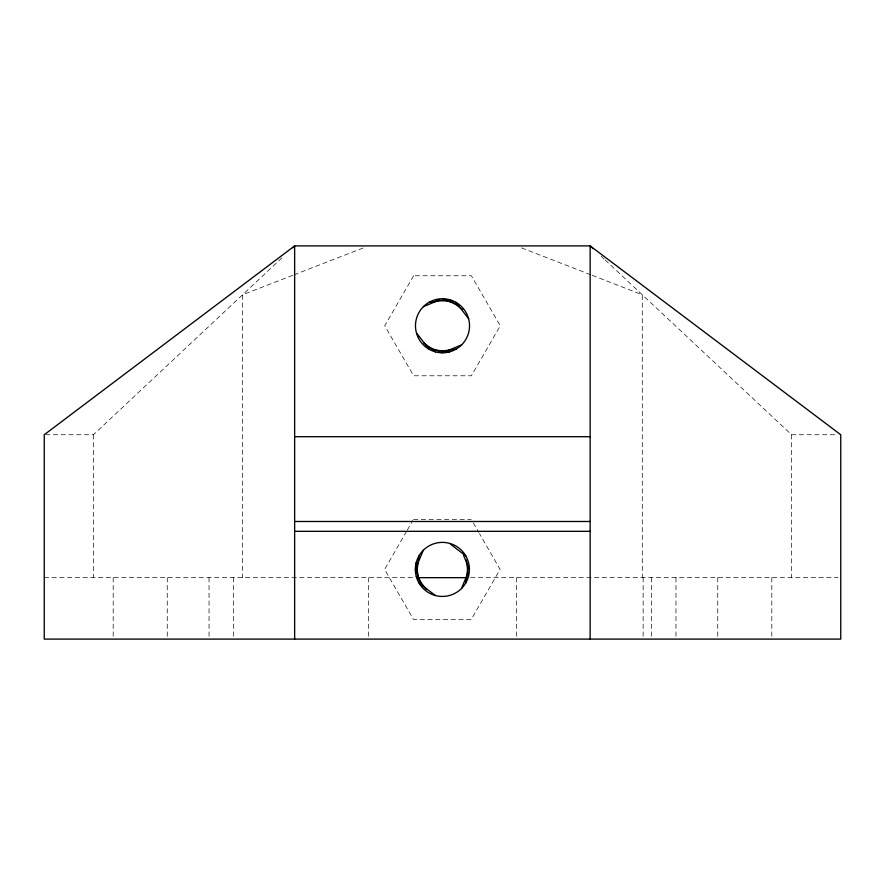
<?xml version="1.0" encoding="UTF-8"?>
<svg xmlns="http://www.w3.org/2000/svg" width="885" height="885" viewBox="0 0 885 885"><rect width="100%" height="100%" fill="white"/><g stroke="black" fill="none" stroke-linecap="round" stroke-linejoin="round"><path stroke-width="0.66" stroke-dasharray="4.42 3.32" d="M406.613 531.299L384.61 569.409L413.494 619.423L471.24 619.423L500.113 569.409L479.493 533.688M407.299 530.115L412.797 520.59M45.611 434.745L93.401 434.745L283.631 256.241M292.714 275.323L242.556 294.771L242.556 577.662M293.997 274.826L363.425 247.888M605.174 259.991L791.599 434.745L836.657 434.745M413.494 519.395L471.24 519.395M44.25 577.662L415.53 577.662M470.577 577.662L838.018 577.662M521.564 247.888L590.914 274.826M592.198 275.323L642.278 294.771L642.278 577.662M601.169 256.241L604.178 259.051M473.309 522.969L478.807 532.493M791.599 434.745L791.599 577.662M771.808 577.662L771.808 637.742M717.746 577.662L717.746 637.742M675.963 577.662L675.963 639.103M651.393 577.662L651.393 637.742M643.13 577.662L643.13 637.742M516.431 577.662L516.431 637.742M368.569 577.662L368.569 637.742M233.607 577.662L233.607 639.103M209.037 577.662L209.037 637.742M167.254 577.662L167.254 637.742M113.191 577.662L113.191 637.742M93.401 434.745L93.401 577.662M413.627 275.755L384.743 325.769L413.627 375.782L471.373 375.782L500.257 325.769L471.373 275.755L413.627 275.755"/><path stroke-width="1.33" d="M416.979 570.936L418.959 555.891M465.776 582.927L467.756 567.882M417.443 564.309L423.251 550.293M461.483 588.525L467.811 573.237M292.636 247.778L294.639 245.897L590.14 245.897L840.75 434.745L840.75 639.103L44.25 639.103L44.25 434.745L294.639 245.897L294.639 639.103M423.384 306.652L438.672 300.314M447.6 350.692L461.616 344.885M428.982 302.36A27.037 27.037 0 0 1 469.537 325.769A27.037 27.037 0 0 1 428.982 349.177A27.037 27.037 0 0 1 428.982 302.36L444.027 300.38M442.345 350.98L456.018 349.177M294.639 436.703L590.14 436.703M294.639 521.486L590.14 521.486M294.639 531.321L590.14 531.321M418.284 577.662L466.683 577.662M435.508 299.661L451.914 301.818M433.086 349.719L449.491 351.876M442.5 298.732L456.516 304.54M428.484 346.997L442.5 352.805M449.491 299.661L462.634 309.728M423.461 342.639L435.508 351.876M450.454 544.142L465.776 555.891M418.959 582.927L435.365 595.528M593.149 248.718L590.14 245.897L590.14 639.103M456.018 302.36L468.608 318.766M417.233 333.855L428.982 349.177M416.26 576.412L426.327 589.543M463.596 555.393L469.404 569.409A27.037 27.037 0 0 1 428.849 592.817A27.037 27.037 0 0 1 428.849 546.001A27.037 27.037 0 0 1 469.404 569.409M415.33 569.409L422.2 585.981M466.318 559.995L468.475 576.412M416.26 562.417L418.417 578.823"/></g></svg>
